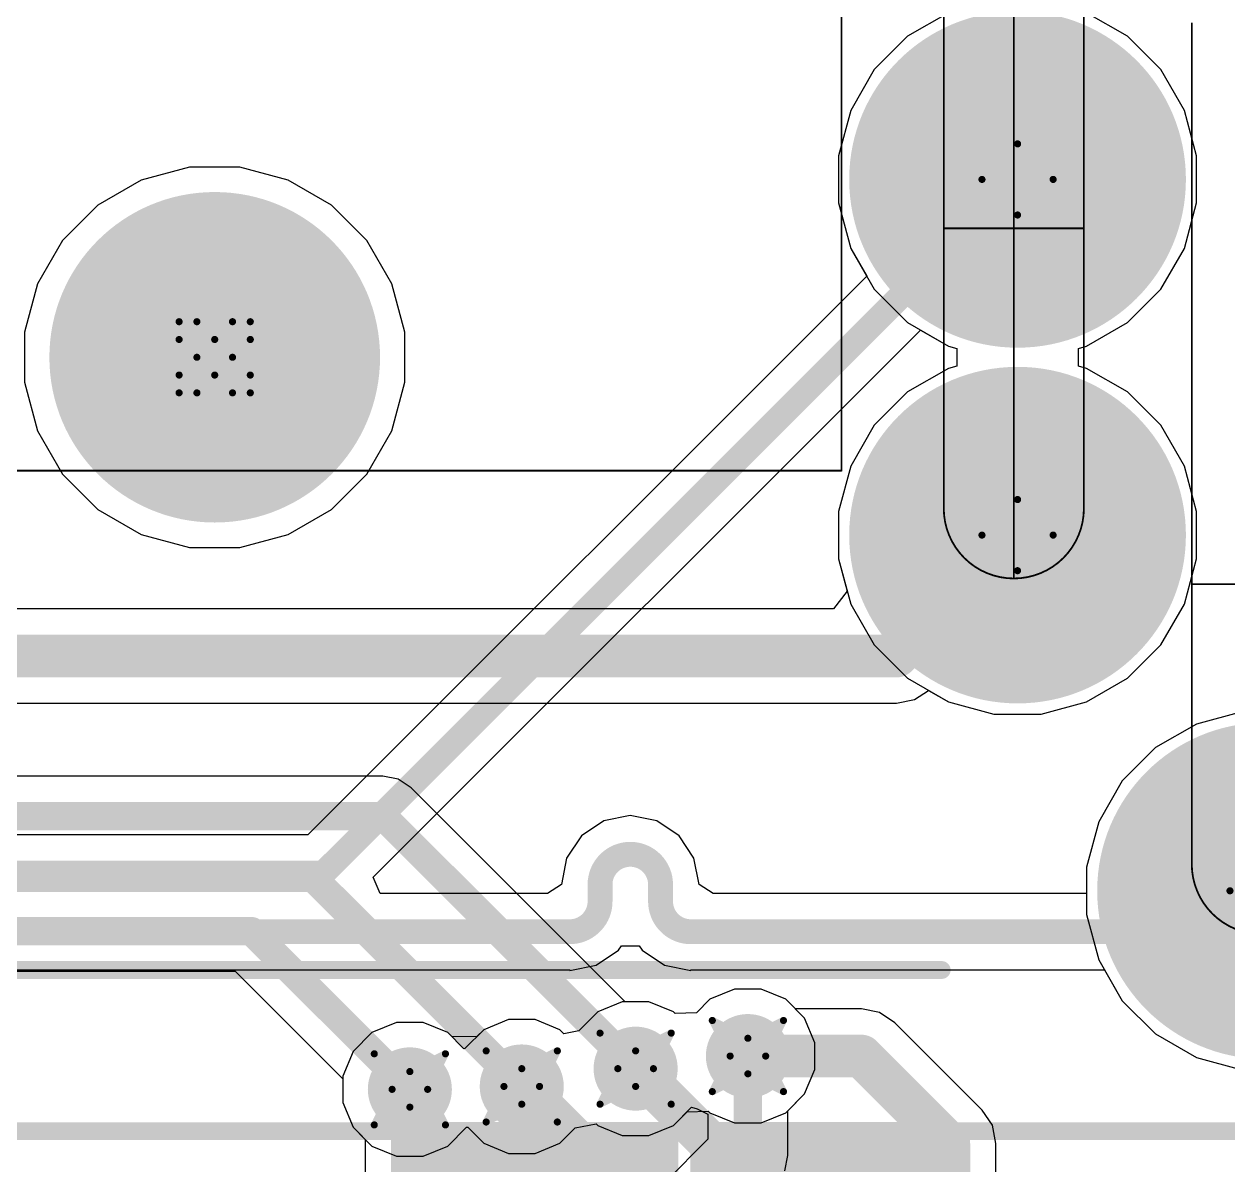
# Model space of a CAD drawing. Header units: inches. Extents: x -6 to 430, y 0 to 90.
# Drawn here: x 13.67 to 22.26, y 35.04 to 43.19 of the extents above; entities that cross this region are included whole.
import ezdxf

# ---------------------------------------------------------------- set-up
doc = ezdxf.new("R2010")
doc.units = ezdxf.units.IN
for name, color, linetype in [('Bottom Layer', 5, 'Continuous'), ('Bottom Overlay', 54, 'Continuous'), ('Bottom Solder', 6, 'Continuous'), ('Drill Drawing', 1, 'Continuous'), ('Layer 1', 16, 'Continuous'), ('Layer 2', 76, 'Continuous'), ('Mechanical 1', 6, 'Continuous'), ('Multi-Layer', 9, 'Continuous'), ('Pad Holes', 156, 'Continuous'), ('Top Layer', 1, 'Continuous'), ('Top Overlay', 2, 'Continuous'), ('Top Solder', 216, 'Continuous'), ('Via Holes', 16, 'Continuous')]:
    doc.layers.add(name, color=color, linetype=linetype)

msp = doc.modelspace()

# ---------------------------------------------------------------- hatches: boundary and pattern name
at = {"layer": 'Bottom Layer'}
h = msp.add_hatch(color=5, dxfattribs=at)
edge = h.paths.add_edge_path()
edge.add_arc((20.7566, 42.0796), 1.1, 0, 360)
h = msp.add_hatch(color=5, dxfattribs=at)
edge = h.paths.add_edge_path()
edge.add_arc((20.7566, 39.5396), 1.1, 0, 360)
h = msp.add_hatch(color=5, dxfattribs=at)
edge = h.paths.add_edge_path()
edge.add_arc((22.5266, 36.9996), 1.1, 0, 360)
h = msp.add_hatch(color=5, dxfattribs=at)
edge = h.paths.add_edge_path()
edge.add_arc((18.832, 35.8196), 0.3, 0, 360)
h = msp.add_hatch(color=5, dxfattribs=at)
edge = h.paths.add_edge_path()
edge.add_arc((18.0308, 35.7296), 0.3, 0, 360)
h = msp.add_hatch(color=5, dxfattribs=at)
edge = h.paths.add_edge_path()
edge.add_arc((16.4194, 35.5818), 0.3, 0, 360)
h = msp.add_hatch(color=5, dxfattribs=at)
edge = h.paths.add_edge_path()
edge.add_arc((17.218, 35.6026), 0.3, 0, 360)
at = {"layer": 'Bottom Overlay'}
for points in [[(17.1906, 35.3481), (16.4866, 35.3481), (16.4866, 34.8502), (17.1906, 34.8502)], [(18.3356, 35.3481), (17.1686, 35.3481), (17.1686, 32.5046), (18.3356, 32.5046)], [(18.4218, 32.5043), (19.5888, 32.5043), (19.5888, 35.3478), (18.4218, 35.3478)], [(19.5668, 34.8502), (20.2708, 34.8502), (20.2708, 35.3481), (19.5668, 35.3481)]]:
    msp.add_hatch(color=54, dxfattribs=at).paths.add_polyline_path(points)
at = {"layer": 'Bottom Solder'}
h = msp.add_hatch(color=6, dxfattribs=at)
edge = h.paths.add_edge_path()
edge.add_arc((20.7566, 42.0796), 1.2016, 0, 360)
h = msp.add_hatch(color=6, dxfattribs=at)
edge = h.paths.add_edge_path()
edge.add_arc((15.0266, 40.8096), 0.1016, 0, 360)
h = msp.add_hatch(color=6, dxfattribs=at)
edge = h.paths.add_edge_path()
edge.add_arc((20.7566, 39.5396), 1.2016, 0, 360)
h = msp.add_hatch(color=6, dxfattribs=at)
edge = h.paths.add_edge_path()
edge.add_arc((22.5266, 36.9996), 1.2016, 0, 360)
at = {"layer": 'Layer 1'}
h = msp.add_hatch(color=16, dxfattribs=at)
edge = h.paths.add_edge_path()
edge.add_arc((20.7566, 42.0796), 1.1, 0, 360)
h = msp.add_hatch(color=16, dxfattribs=at)
edge = h.paths.add_edge_path()
edge.add_arc((20.7566, 39.5396), 1.1, 0, 360)
h = msp.add_hatch(color=16, dxfattribs=at)
edge = h.paths.add_edge_path()
edge.add_arc((22.5266, 36.9996), 1.1, 0, 360)
h = msp.add_hatch(color=16, dxfattribs=at)
edge = h.paths.add_edge_path()
edge.add_arc((18.832, 35.8196), 0.3, 0, 360)
h = msp.add_hatch(color=16, dxfattribs=at)
edge = h.paths.add_edge_path()
edge.add_arc((18.0308, 35.7296), 0.3, 0, 360)
h = msp.add_hatch(color=16, dxfattribs=at)
edge = h.paths.add_edge_path()
edge.add_arc((16.4194, 35.5818), 0.3, 0, 360)
h = msp.add_hatch(color=16, dxfattribs=at)
edge = h.paths.add_edge_path()
edge.add_arc((17.218, 35.6026), 0.3, 0, 360)
at = {"layer": 'Layer 2'}
h = msp.add_hatch(color=76, dxfattribs=at)
edge = h.paths.add_edge_path()
edge.add_arc((20.7566, 42.0796), 1.1, 0, 360)
h = msp.add_hatch(color=76, dxfattribs=at)
edge = h.paths.add_edge_path()
edge.add_arc((20.7566, 39.5396), 1.1, 0, 360)
h = msp.add_hatch(color=76, dxfattribs=at)
edge = h.paths.add_edge_path()
edge.add_arc((22.5266, 36.9996), 1.1, 0, 360)
h = msp.add_hatch(color=76, dxfattribs=at)
edge = h.paths.add_edge_path()
edge.add_arc((18.832, 35.8196), 0.3, 0, 360)
h = msp.add_hatch(color=76, dxfattribs=at)
edge = h.paths.add_edge_path()
edge.add_arc((18.0308, 35.7296), 0.3, 0, 360)
h = msp.add_hatch(color=76, dxfattribs=at)
edge = h.paths.add_edge_path()
edge.add_arc((16.4194, 35.5818), 0.3, 0, 360)
h = msp.add_hatch(color=76, dxfattribs=at)
edge = h.paths.add_edge_path()
edge.add_arc((17.218, 35.6026), 0.3, 0, 360)
at = {"layer": 'Multi-Layer'}
h = msp.add_hatch(color=9, dxfattribs=at)
edge = h.paths.add_edge_path()
edge.add_arc((20.7566, 42.0796), 1.1, 0, 360)
h = msp.add_hatch(color=9, dxfattribs=at)
edge = h.paths.add_edge_path()
edge.add_arc((20.7566, 39.5396), 1.1, 0, 360)
h = msp.add_hatch(color=9, dxfattribs=at)
edge = h.paths.add_edge_path()
edge.add_arc((22.5266, 36.9996), 1.1, 0, 360)
at = {"layer": 'Pad Holes'}
h = msp.add_hatch(color=7, dxfattribs=at)
edge = h.paths.add_edge_path()
edge.add_arc((20.7566, 42.0796), 0.65, 0, 360)
h = msp.add_hatch(color=7, dxfattribs=at)
edge = h.paths.add_edge_path()
edge.add_arc((15.0266, 40.8096), 1.18, 0, 360)
h = msp.add_hatch(color=7, dxfattribs=at)
edge = h.paths.add_edge_path()
edge.add_arc((20.7566, 39.5396), 0.65, 0, 360)
h = msp.add_hatch(color=7, dxfattribs=at)
edge = h.paths.add_edge_path()
edge.add_arc((22.5266, 36.9996), 0.65, 0, 360)
at = {"layer": 'Top Layer'}
h = msp.add_hatch(color=1, dxfattribs=at)
edge = h.paths.add_edge_path()
edge.add_arc((20.7566, 42.0796), 1.1, 0, 360)
h = msp.add_hatch(color=1, dxfattribs=at)
edge = h.paths.add_edge_path()
edge.add_arc((20.7566, 39.5396), 1.1, 0, 360)
h = msp.add_hatch(color=1, dxfattribs=at)
edge = h.paths.add_edge_path()
edge.add_arc((22.5266, 36.9996), 1.1, 0, 360)
h = msp.add_hatch(color=1, dxfattribs=at)
edge = h.paths.add_edge_path()
edge.add_arc((18.832, 35.8196), 0.3, 0, 360)
h = msp.add_hatch(color=1, dxfattribs=at)
edge = h.paths.add_edge_path()
edge.add_arc((18.0308, 35.7296), 0.3, 0, 360)
h = msp.add_hatch(color=1, dxfattribs=at)
edge = h.paths.add_edge_path()
edge.add_arc((16.4194, 35.5818), 0.3, 0, 360)
h = msp.add_hatch(color=1, dxfattribs=at)
edge = h.paths.add_edge_path()
edge.add_arc((17.218, 35.6026), 0.3, 0, 360)
at = {"layer": 'Top Solder'}
h = msp.add_hatch(color=216, dxfattribs=at)
edge = h.paths.add_edge_path()
edge.add_arc((20.7566, 42.0796), 1.2016, 0, 360)
h = msp.add_hatch(color=216, dxfattribs=at)
edge = h.paths.add_edge_path()
edge.add_arc((15.0266, 40.8096), 0.1016, 0, 360)
h = msp.add_hatch(color=216, dxfattribs=at)
edge = h.paths.add_edge_path()
edge.add_arc((20.7566, 39.5396), 1.2016, 0, 360)
h = msp.add_hatch(color=216, dxfattribs=at)
edge = h.paths.add_edge_path()
edge.add_arc((22.5266, 36.9996), 1.2016, 0, 360)
at = {"layer": 'Via Holes'}
h = msp.add_hatch(color=7, dxfattribs=at)
edge = h.paths.add_edge_path()
edge.add_arc((18.832, 35.8196), 0.15, 0, 360)
h = msp.add_hatch(color=7, dxfattribs=at)
edge = h.paths.add_edge_path()
edge.add_arc((18.0308, 35.7296), 0.15, 0, 360)
h = msp.add_hatch(color=7, dxfattribs=at)
edge = h.paths.add_edge_path()
edge.add_arc((17.218, 35.6026), 0.15, 0, 360)
h = msp.add_hatch(color=7, dxfattribs=at)
edge = h.paths.add_edge_path()
edge.add_arc((16.4194, 35.5818), 0.15, 0, 360)

# ---------------------------------------------------------------- linework, layer by layer
at = {"layer": 'Bottom Layer'}
for p, q in [((20.2634, 43.2703), (19.972, 43.1021)), ((21.5412, 43.1021), (21.2498, 43.2703)), ((19.972, 43.1021), (19.7341, 42.8642)), ((21.7791, 42.8642), (21.5412, 43.1021)), ((19.7341, 42.8642), (19.5659, 42.5728)), ((21.9473, 42.5728), (21.7791, 42.8642)), ((19.5659, 42.5728), (19.4788, 42.2478)), ((22.0344, 42.2478), (21.9473, 42.5728)), ((19.4788, 42.2478), (19.4788, 41.9114)), ((22.0344, 41.9114), (22.0344, 42.2478)), ((14.8478, 42.1674), (14.5025, 42.0749)), ((15.2054, 42.1674), (14.8478, 42.1674)), ((15.5507, 42.0749), (15.2054, 42.1674)), ((14.5025, 42.0749), (14.1929, 41.8961)), ((15.8603, 41.8961), (15.5507, 42.0749)), ((14.1929, 41.8961), (13.9401, 41.6433)), ((16.1131, 41.6433), (15.8603, 41.8961)), ((19.4788, 41.9114), (19.5659, 41.5864)), ((21.9473, 41.5864), (22.0344, 41.9114)), ((13.9401, 41.6433), (13.7613, 41.3337)), ((16.2919, 41.3337), (16.1131, 41.6433)), ((19.5659, 41.5864), (19.6804, 41.388)), ((21.7791, 41.295), (21.9473, 41.5864)), ((13.7613, 41.3337), (13.6688, 40.9884)), ((19.6804, 41.388), (15.691, 37.3985)), ((16.3844, 40.9884), (16.2919, 41.3337)), ((21.5412, 41.0571), (21.7791, 41.295)), ((13.6688, 40.9884), (13.6688, 40.6308)), ((16.1583, 37.0968), (20.065, 41.0034)), ((16.3844, 40.6308), (16.3844, 40.9884)), ((20.065, 41.0034), (20.2634, 40.8889)), ((21.2498, 40.8889), (21.5412, 41.0571)), ((20.2634, 40.8889), (20.3223, 40.8731)), ((20.3223, 40.8731), (20.3223, 40.7461)), ((21.1909, 40.8731), (21.2498, 40.8889)), ((21.1909, 40.7461), (21.1909, 40.8731)), ((20.2634, 40.7303), (19.972, 40.5621)), ((20.3223, 40.7461), (20.2634, 40.7303)), ((21.2498, 40.7303), (21.1909, 40.7461)), ((21.5412, 40.5621), (21.2498, 40.7303)), ((13.6688, 40.6308), (13.7613, 40.2855)), ((16.2919, 40.2855), (16.3844, 40.6308)), ((19.972, 40.5621), (19.7341, 40.3242)), ((21.7791, 40.3242), (21.5412, 40.5621)), ((19.7341, 40.3242), (19.5659, 40.0328)), ((21.9473, 40.0328), (21.7791, 40.3242)), ((13.7613, 40.2855), (13.9401, 39.9759)), ((16.1131, 39.9759), (16.2919, 40.2855)), ((13.9401, 39.9759), (14.1929, 39.7231)), ((15.8603, 39.7231), (16.1131, 39.9759)), ((19.5659, 40.0328), (19.4788, 39.7078)), ((22.0344, 39.7078), (21.9473, 40.0328)), ((14.1929, 39.7231), (14.5025, 39.5443)), ((15.5507, 39.5443), (15.8603, 39.7231)), ((19.4788, 39.7078), (19.4788, 39.3714)), ((22.0344, 39.3714), (22.0344, 39.7078)), ((14.5025, 39.5443), (14.8478, 39.4518)), ((15.2054, 39.4518), (15.5507, 39.5443)), ((14.8478, 39.4518), (15.2054, 39.4518)), ((19.4788, 39.3714), (19.5659, 39.0464)), ((21.9473, 39.0464), (22.0344, 39.3714)), ((19.5659, 39.0464), (19.7341, 38.755)), ((21.7791, 38.755), (21.9473, 39.0464)), ((19.7341, 38.755), (19.972, 38.5171)), ((21.5412, 38.5171), (21.7791, 38.755)), ((19.972, 38.5171), (20.2634, 38.3489)), ((21.2498, 38.3489), (21.5412, 38.5171)), ((20.2634, 38.3489), (20.5884, 38.2618)), ((20.9248, 38.2618), (21.2498, 38.3489)), ((20.5884, 38.2618), (20.9248, 38.2618)), ((22.3584, 38.2774), (22.0334, 38.1903)), ((22.0334, 38.1903), (21.742, 38.0221)), ((21.742, 38.0221), (21.5041, 37.7842)), ((21.5041, 37.7842), (21.3359, 37.4928)), ((17.8044, 37.499), (17.6448, 37.3923)), ((17.9927, 37.5364), (17.8044, 37.499)), ((18.181, 37.499), (17.9927, 37.5364)), ((18.3406, 37.3923), (18.181, 37.499)), ((21.3359, 37.4928), (21.2488, 37.1678)), ((15.691, 37.3985), (11.4251, 37.3985)), ((17.6448, 37.3923), (17.5381, 37.2327)), ((18.4473, 37.2327), (18.3406, 37.3923)), ((17.5381, 37.2327), (17.5007, 37.0444)), ((18.4848, 37.0444), (18.4473, 37.2327)), ((21.2488, 37.1678), (21.2488, 36.9794)), ((16.2069, 36.9794), (16.1583, 37.0968)), ((17.5007, 37.0444), (17.4006, 36.9794)), ((18.5849, 36.9794), (18.4848, 37.0444)), ((17.4006, 36.9794), (16.2069, 36.9794)), ((21.2488, 36.9794), (18.5849, 36.9794)), ((17.9088, 36.5755), (17.9292, 36.6059)), ((17.9292, 36.6059), (18.0562, 36.6059)), ((18.0562, 36.6059), (18.0766, 36.5755)), ((17.7492, 36.4688), (17.9088, 36.5755)), ((18.0766, 36.5755), (18.2362, 36.4688)), ((11.1389, 36.4356), (17.5609, 36.4356)), ((17.5609, 36.4313), (17.7492, 36.4688)), ((17.5609, 36.4356), (17.5609, 36.4313)), ((18.2362, 36.4688), (18.4245, 36.4313)), ((18.4245, 36.4313), (18.4245, 36.4356)), ((18.4245, 36.4356), (21.3768, 36.4356)), ((21.3768, 36.4356), (21.5041, 36.215)), ((18.737, 36.2974), (18.5614, 36.2247)), ((18.9271, 36.2974), (18.737, 36.2974)), ((19.1027, 36.2247), (18.9271, 36.2974)), ((17.9358, 36.2074), (17.7601, 36.1347)), ((18.1258, 36.2074), (17.9358, 36.2074)), ((18.3015, 36.1347), (18.1258, 36.2074)), ((18.5614, 36.2247), (18.465, 36.1283)), ((19.2371, 36.0903), (19.1027, 36.2247)), ((21.5041, 36.215), (21.742, 35.9771)), ((17.7601, 36.1347), (17.6257, 36.0003)), ((18.3134, 36.1227), (18.3015, 36.1347)), ((18.465, 36.1283), (18.3134, 36.1227)), ((19.3098, 35.9147), (19.2371, 36.0903)), ((16.3244, 36.0596), (16.1488, 35.9869)), ((16.5144, 36.0596), (16.3244, 36.0596)), ((16.6901, 35.9869), (16.5144, 36.0596)), ((16.9473, 36.0077), (16.8129, 35.8733)), ((17.123, 36.0804), (16.9473, 36.0077)), ((17.313, 36.0804), (17.123, 36.0804)), ((17.4887, 36.0077), (17.313, 36.0804)), ((17.5176, 35.9787), (17.4887, 36.0077)), ((16.1488, 35.9869), (16.0143, 35.8525)), ((16.8052, 35.8717), (16.6901, 35.9869)), ((17.6257, 36.0003), (17.5176, 35.9787)), ((19.3098, 35.7246), (19.3098, 35.9147)), ((21.742, 35.9771), (22.0334, 35.8089)), ((16.0143, 35.8525), (15.9416, 35.6768)), ((16.8129, 35.8733), (16.8052, 35.8717)), ((22.0334, 35.8089), (22.3584, 35.7218)), ((15.9416, 35.6768), (15.9416, 35.4868)), ((19.2371, 35.549), (19.3098, 35.7246)), ((15.9416, 35.4868), (16.0143, 35.3112)), ((19.1027, 35.4146), (19.2371, 35.549)), ((18.3015, 35.3245), (18.3978, 35.4209)), ((18.3978, 35.4209), (18.5494, 35.4265)), ((18.5494, 35.4265), (18.5614, 35.4146)), ((18.5614, 35.4146), (18.737, 35.3418)), ((18.9271, 35.3418), (19.1027, 35.4146)), ((17.5981, 35.307), (17.7482, 35.3365)), ((17.7482, 35.3365), (17.7601, 35.3245)), ((17.7601, 35.3245), (17.9358, 35.2518)), ((18.1258, 35.2518), (18.3015, 35.3245)), ((18.737, 35.3418), (18.9271, 35.3418)), ((16.0143, 35.3112), (16.1488, 35.1767)), ((16.6901, 35.1767), (16.8245, 35.3111)), ((16.8245, 35.3111), (16.8322, 35.3127)), ((16.8322, 35.3127), (16.9473, 35.1975)), ((17.4887, 35.1975), (17.5981, 35.307)), ((17.9358, 35.2518), (18.1258, 35.2518)), ((16.1488, 35.1767), (16.3244, 35.104)), ((16.5144, 35.104), (16.6901, 35.1767)), ((16.9473, 35.1975), (17.123, 35.1248)), ((17.313, 35.1248), (17.4887, 35.1975)), ((16.3244, 35.104), (16.5144, 35.104)), ((17.123, 35.1248), (17.313, 35.1248))]:
    msp.add_line(p, q, dxfattribs=at)
at = {"layer": 'Bottom Layer', "const_width": 0.1778}
for points in [[(15.8036, 37.1266), (20.7566, 42.0796)], [(11.3125, 37.1266), (15.8036, 37.1266)], [(17.7768, 36.9234), (17.7768, 37.0444)], [(18.2086, 36.9234), (18.2086, 37.0444)], [(22.2345, 36.7075), (22.5266, 36.9996)], [(11.1389, 36.7075), (17.472, 36.7075)], [(17.472, 36.7075), (17.5609, 36.7075)], [(18.4245, 36.7075), (21.155, 36.7075)], [(21.155, 36.7075), (22.2345, 36.7075)]]:
    msp.add_lwpolyline(points, dxfattribs=at)
at = {"layer": 'Bottom Layer', "const_width": 0.0889}
for points in [[(20.7122, 42.0796, 1), (20.8011, 42.0796, 1)], [(15.7592, 37.1266, 1), (15.8481, 37.1266, 1)], [(15.7592, 37.1266, 1), (15.8481, 37.1266, 1)], [(17.7324, 37.0444, 1), (17.8213, 37.0444, 1)], [(17.7324, 37.0444, 1), (17.8213, 37.0444, 1)], [(18.1642, 37.0444, 1), (18.2531, 37.0444, 1)], [(18.1642, 37.0444, 1), (18.2531, 37.0444, 1)], [(17.7324, 36.9234, 1), (17.8213, 36.9234, 1)], [(17.7324, 36.9234, 1), (17.8213, 36.9234, 1)], [(18.1642, 36.9234, 1), (18.2531, 36.9234, 1)], [(18.1642, 36.9234, 1), (18.2531, 36.9234, 1)], [(17.4275, 36.7075, 1), (17.5164, 36.7075, 1)], [(17.4275, 36.7075, 1), (17.5164, 36.7075, 1)], [(17.5165, 36.7075, 1), (17.6054, 36.7075, 1)], [(17.5165, 36.7075, 1), (17.6054, 36.7075, 1)], [(18.3801, 36.7075, 1), (18.469, 36.7075, 1)], [(18.3801, 36.7075, 1), (18.469, 36.7075, 1)], [(21.1105, 36.7075, 1), (21.1994, 36.7075, 1)], [(21.1105, 36.7075, 1), (21.1994, 36.7075, 1)], [(22.19, 36.7075, 1), (22.2789, 36.7075, 1)], [(22.19, 36.7075, 1), (22.2789, 36.7075, 1)]]:
    msp.add_lwpolyline(points, format="xyb", close=True, dxfattribs=at)
at = {"layer": 'Bottom Layer', "const_width": 0.1778}
for points in [[(17.7768, 37.0444, -1), (18.2086, 37.0444)], [(17.7768, 36.9234, -0.414214), (17.5609, 36.7075)], [(18.4245, 36.7075, -0.414214), (18.2086, 36.9234)]]:
    msp.add_lwpolyline(points, format="xyb", dxfattribs=at)
at = {"layer": 'Bottom Overlay', "const_width": 0.127}
for points in [[(11.8294, 35.2839), (16.5487, 35.2839)], [(20.2087, 35.2839), (24.928, 35.2839)]]:
    msp.add_lwpolyline(points, dxfattribs=at)
at = {"layer": 'Bottom Overlay', "const_width": 0.0635}
for points in [[(16.517, 35.2839, 1), (16.5805, 35.2839, 1)], [(20.1769, 35.2839, 1), (20.2404, 35.2839, 1)]]:
    msp.add_lwpolyline(points, format="xyb", close=True, dxfattribs=at)
at = {"layer": 'Drill Drawing', "const_width": 0.0508}
for points in [[(20.5026, 42.0796), (20.7566, 42.3336)], [(20.7566, 42.3336), (21.0106, 42.0796)], [(20.5026, 42.0796), (20.7566, 41.8256)], [(20.7566, 41.8256), (21.0106, 42.0796)], [(14.7726, 40.9366), (14.7726, 41.0636)], [(14.7726, 41.0636), (14.8996, 41.0636)], [(14.8996, 41.0636), (15.0266, 40.9366)], [(15.0266, 40.9366), (15.1536, 41.0636)], [(15.1536, 41.0636), (15.2806, 41.0636)], [(15.2806, 40.9366), (15.2806, 41.0636)], [(14.7726, 40.9366), (14.8996, 40.8096)], [(15.1536, 40.8096), (15.2806, 40.9366)], [(14.7726, 40.6826), (14.8996, 40.8096)], [(15.1536, 40.8096), (15.2806, 40.6826)], [(14.7726, 40.5556), (14.7726, 40.6826)], [(14.8996, 40.5556), (15.0266, 40.6826)], [(15.0266, 40.6826), (15.1536, 40.5556)], [(15.2806, 40.5556), (15.2806, 40.6826)], [(14.7726, 40.5556), (14.8996, 40.5556)], [(15.1536, 40.5556), (15.2806, 40.5556)], [(20.5026, 39.5396), (20.7566, 39.7936)], [(20.7566, 39.7936), (21.0106, 39.5396)], [(20.5026, 39.5396), (20.7566, 39.2856)], [(20.7566, 39.2856), (21.0106, 39.5396)], [(22.2726, 36.9996), (22.5266, 37.2536)], [(22.2726, 36.9996), (22.5266, 36.7456)], [(18.578, 36.0736), (18.832, 35.9466)], [(18.578, 36.0736), (18.705, 35.8196)], [(18.832, 35.9466), (19.086, 36.0736)], [(18.959, 35.8196), (19.086, 36.0736)], [(17.7768, 35.9836), (18.0308, 35.8566)], [(17.7768, 35.9836), (17.9038, 35.7296)], [(18.0308, 35.8566), (18.2848, 35.9836)], [(18.1578, 35.7296), (18.2848, 35.9836)], [(16.1654, 35.8358), (16.4194, 35.7088)], [(16.1654, 35.8358), (16.2924, 35.5818)], [(16.4194, 35.7088), (16.6734, 35.8358)], [(16.5464, 35.5818), (16.6734, 35.8358)], [(16.964, 35.8566), (17.218, 35.7296)], [(16.964, 35.8566), (17.091, 35.6026)], [(17.218, 35.7296), (17.472, 35.8566)], [(17.345, 35.6026), (17.472, 35.8566)], [(18.578, 35.5656), (18.705, 35.8196)], [(18.959, 35.8196), (19.086, 35.5656)], [(17.7768, 35.4756), (17.9038, 35.7296)], [(18.1578, 35.7296), (18.2848, 35.4756)], [(18.578, 35.5656), (18.832, 35.6926)], [(18.832, 35.6926), (19.086, 35.5656)], [(16.1654, 35.3278), (16.2924, 35.5818)], [(16.5464, 35.5818), (16.6734, 35.3278)], [(16.964, 35.3486), (17.091, 35.6026)], [(17.345, 35.6026), (17.472, 35.3486)], [(17.7768, 35.4756), (18.0308, 35.6026)], [(18.0308, 35.6026), (18.2848, 35.4756)], [(16.964, 35.3486), (17.218, 35.4756)], [(17.218, 35.4756), (17.472, 35.3486)], [(16.1654, 35.3278), (16.4194, 35.4548)], [(16.4194, 35.4548), (16.6734, 35.3278)]]:
    msp.add_lwpolyline(points, dxfattribs=at)
at = {"layer": 'Drill Drawing', "const_width": 0.0254}
for points in [[(20.7439, 42.3336, 1), (20.7693, 42.3336, 1)], [(20.7439, 42.3336, 1), (20.7693, 42.3336, 1)], [(20.4899, 42.0796, 1), (20.5153, 42.0796, 1)], [(20.4899, 42.0796, 1), (20.5153, 42.0796, 1)], [(20.9979, 42.0796, 1), (21.0233, 42.0796, 1)], [(20.9979, 42.0796, 1), (21.0233, 42.0796, 1)], [(20.7439, 41.8256, 1), (20.7693, 41.8256, 1)], [(20.7439, 41.8256, 1), (20.7693, 41.8256, 1)], [(14.7599, 41.0636, 1), (14.7853, 41.0636, 1)], [(14.7599, 41.0636, 1), (14.7853, 41.0636, 1)], [(14.8869, 41.0636, 1), (14.9123, 41.0636, 1)], [(14.8869, 41.0636, 1), (14.9123, 41.0636, 1)], [(15.1409, 41.0636, 1), (15.1663, 41.0636, 1)], [(15.1409, 41.0636, 1), (15.1663, 41.0636, 1)], [(15.2679, 41.0636, 1), (15.2933, 41.0636, 1)], [(15.2679, 41.0636, 1), (15.2933, 41.0636, 1)], [(14.7599, 40.9366, 1), (14.7853, 40.9366, 1)], [(14.7599, 40.9366, 1), (14.7853, 40.9366, 1)], [(15.0139, 40.9366, 1), (15.0393, 40.9366, 1)], [(15.0139, 40.9366, 1), (15.0393, 40.9366, 1)], [(15.2679, 40.9366, 1), (15.2933, 40.9366, 1)], [(15.2679, 40.9366, 1), (15.2933, 40.9366, 1)], [(14.8869, 40.8096, 1), (14.9123, 40.8096, 1)], [(14.8869, 40.8096, 1), (14.9123, 40.8096, 1)], [(15.1409, 40.8096, 1), (15.1663, 40.8096, 1)], [(15.1409, 40.8096, 1), (15.1663, 40.8096, 1)], [(14.7599, 40.6826, 1), (14.7853, 40.6826, 1)], [(14.7599, 40.6826, 1), (14.7853, 40.6826, 1)], [(15.0139, 40.6826, 1), (15.0393, 40.6826, 1)], [(15.0139, 40.6826, 1), (15.0393, 40.6826, 1)], [(15.2679, 40.6826, 1), (15.2933, 40.6826, 1)], [(15.2679, 40.6826, 1), (15.2933, 40.6826, 1)], [(14.7599, 40.5556, 1), (14.7853, 40.5556, 1)], [(14.7599, 40.5556, 1), (14.7853, 40.5556, 1)], [(14.8869, 40.5556, 1), (14.9123, 40.5556, 1)], [(14.8869, 40.5556, 1), (14.9123, 40.5556, 1)], [(15.1409, 40.5556, 1), (15.1663, 40.5556, 1)], [(15.1409, 40.5556, 1), (15.1663, 40.5556, 1)], [(15.2679, 40.5556, 1), (15.2933, 40.5556, 1)], [(15.2679, 40.5556, 1), (15.2933, 40.5556, 1)], [(20.7439, 39.7936, 1), (20.7693, 39.7936, 1)], [(20.7439, 39.7936, 1), (20.7693, 39.7936, 1)], [(20.4899, 39.5396, 1), (20.5153, 39.5396, 1)], [(20.4899, 39.5396, 1), (20.5153, 39.5396, 1)], [(20.9979, 39.5396, 1), (21.0233, 39.5396, 1)], [(20.9979, 39.5396, 1), (21.0233, 39.5396, 1)], [(20.7439, 39.2856, 1), (20.7693, 39.2856, 1)], [(20.7439, 39.2856, 1), (20.7693, 39.2856, 1)], [(22.2599, 36.9996, 1), (22.2853, 36.9996, 1)], [(22.2599, 36.9996, 1), (22.2853, 36.9996, 1)], [(18.5653, 36.0736, 1), (18.5907, 36.0736, 1)], [(18.5653, 36.0736, 1), (18.5907, 36.0736, 1)], [(19.0733, 36.0736, 1), (19.0987, 36.0736, 1)], [(19.0733, 36.0736, 1), (19.0987, 36.0736, 1)], [(17.7641, 35.9836, 1), (17.7895, 35.9836, 1)], [(17.7641, 35.9836, 1), (17.7895, 35.9836, 1)], [(18.2721, 35.9836, 1), (18.2975, 35.9836, 1)], [(18.2721, 35.9836, 1), (18.2975, 35.9836, 1)], [(18.8193, 35.9466, 1), (18.8447, 35.9466, 1)], [(18.8193, 35.9466, 1), (18.8447, 35.9466, 1)], [(16.1527, 35.8358, 1), (16.1781, 35.8358, 1)], [(16.1527, 35.8358, 1), (16.1781, 35.8358, 1)], [(16.6607, 35.8358, 1), (16.6861, 35.8358, 1)], [(16.6607, 35.8358, 1), (16.6861, 35.8358, 1)], [(16.9513, 35.8566, 1), (16.9767, 35.8566, 1)], [(16.9513, 35.8566, 1), (16.9767, 35.8566, 1)], [(17.4593, 35.8566, 1), (17.4847, 35.8566, 1)], [(17.4593, 35.8566, 1), (17.4847, 35.8566, 1)], [(18.0181, 35.8566, 1), (18.0435, 35.8566, 1)], [(18.0181, 35.8566, 1), (18.0435, 35.8566, 1)], [(18.6923, 35.8196, 1), (18.7177, 35.8196, 1)], [(18.6923, 35.8196, 1), (18.7177, 35.8196, 1)], [(18.9463, 35.8196, 1), (18.9717, 35.8196, 1)], [(18.9463, 35.8196, 1), (18.9717, 35.8196, 1)], [(17.2053, 35.7296, 1), (17.2307, 35.7296, 1)], [(17.2053, 35.7296, 1), (17.2307, 35.7296, 1)], [(17.8911, 35.7296, 1), (17.9165, 35.7296, 1)], [(17.8911, 35.7296, 1), (17.9165, 35.7296, 1)], [(18.1451, 35.7296, 1), (18.1705, 35.7296, 1)], [(18.1451, 35.7296, 1), (18.1705, 35.7296, 1)], [(16.4067, 35.7088, 1), (16.4321, 35.7088, 1)], [(16.4067, 35.7088, 1), (16.4321, 35.7088, 1)], [(18.8193, 35.6926, 1), (18.8447, 35.6926, 1)], [(18.8193, 35.6926, 1), (18.8447, 35.6926, 1)], [(16.2797, 35.5818, 1), (16.3051, 35.5818, 1)], [(16.2797, 35.5818, 1), (16.3051, 35.5818, 1)], [(16.5337, 35.5818, 1), (16.5591, 35.5818, 1)], [(16.5337, 35.5818, 1), (16.5591, 35.5818, 1)], [(17.0783, 35.6026, 1), (17.1037, 35.6026, 1)], [(17.0783, 35.6026, 1), (17.1037, 35.6026, 1)], [(17.3323, 35.6026, 1), (17.3577, 35.6026, 1)], [(17.3323, 35.6026, 1), (17.3577, 35.6026, 1)], [(18.0181, 35.6026, 1), (18.0435, 35.6026, 1)], [(18.0181, 35.6026, 1), (18.0435, 35.6026, 1)], [(18.5653, 35.5656, 1), (18.5907, 35.5656, 1)], [(18.5653, 35.5656, 1), (18.5907, 35.5656, 1)], [(19.0733, 35.5656, 1), (19.0987, 35.5656, 1)], [(19.0733, 35.5656, 1), (19.0987, 35.5656, 1)], [(17.2053, 35.4756, 1), (17.2307, 35.4756, 1)], [(17.2053, 35.4756, 1), (17.2307, 35.4756, 1)], [(17.7641, 35.4756, 1), (17.7895, 35.4756, 1)], [(17.7641, 35.4756, 1), (17.7895, 35.4756, 1)], [(18.2721, 35.4756, 1), (18.2975, 35.4756, 1)], [(18.2721, 35.4756, 1), (18.2975, 35.4756, 1)], [(16.4067, 35.4548, 1), (16.4321, 35.4548, 1)], [(16.4067, 35.4548, 1), (16.4321, 35.4548, 1)], [(16.1527, 35.3278, 1), (16.1781, 35.3278, 1)], [(16.1527, 35.3278, 1), (16.1781, 35.3278, 1)], [(16.6607, 35.3278, 1), (16.6861, 35.3278, 1)], [(16.6607, 35.3278, 1), (16.6861, 35.3278, 1)], [(16.9513, 35.3486, 1), (16.9767, 35.3486, 1)], [(16.9513, 35.3486, 1), (16.9767, 35.3486, 1)], [(17.4593, 35.3486, 1), (17.4847, 35.3486, 1)], [(17.4593, 35.3486, 1), (17.4847, 35.3486, 1)]]:
    msp.add_lwpolyline(points, format="xyb", close=True, dxfattribs=at)
at = {"layer": 'Layer 1'}
for p, q in [((20.2634, 43.2703), (19.972, 43.1021)), ((21.5412, 43.1021), (21.2498, 43.2703)), ((19.972, 43.1021), (19.7341, 42.8642)), ((21.7791, 42.8642), (21.5412, 43.1021)), ((19.7341, 42.8642), (19.5659, 42.5728)), ((21.9473, 42.5728), (21.7791, 42.8642)), ((19.5659, 42.5728), (19.4788, 42.2478)), ((22.0344, 42.2478), (21.9473, 42.5728)), ((19.4788, 42.2478), (19.4788, 41.9114)), ((22.0344, 41.9114), (22.0344, 42.2478)), ((14.8478, 42.1674), (14.5025, 42.0749)), ((15.2054, 42.1674), (14.8478, 42.1674)), ((15.5507, 42.0749), (15.2054, 42.1674)), ((14.5025, 42.0749), (14.1929, 41.8961)), ((15.8603, 41.8961), (15.5507, 42.0749)), ((14.1929, 41.8961), (13.9401, 41.6433)), ((16.1131, 41.6433), (15.8603, 41.8961)), ((19.4788, 41.9114), (19.5659, 41.5864)), ((21.9473, 41.5864), (22.0344, 41.9114)), ((13.9401, 41.6433), (13.7613, 41.3337)), ((16.2919, 41.3337), (16.1131, 41.6433)), ((19.5659, 41.5864), (19.7341, 41.295)), ((21.7791, 41.295), (21.9473, 41.5864)), ((13.7613, 41.3337), (13.6688, 40.9884)), ((16.3844, 40.9884), (16.2919, 41.3337)), ((19.7341, 41.295), (19.972, 41.0571)), ((21.5412, 41.0571), (21.7791, 41.295)), ((13.6688, 40.9884), (13.6688, 40.6308)), ((16.3844, 40.6308), (16.3844, 40.9884)), ((19.972, 41.0571), (20.2634, 40.8889)), ((21.2498, 40.8889), (21.5412, 41.0571)), ((20.2634, 40.8889), (20.3223, 40.8731)), ((20.3223, 40.8731), (20.3223, 40.7461)), ((21.1909, 40.8731), (21.2498, 40.8889)), ((21.1909, 40.7461), (21.1909, 40.8731)), ((20.2634, 40.7303), (19.972, 40.5621)), ((20.3223, 40.7461), (20.2634, 40.7303)), ((21.2498, 40.7303), (21.1909, 40.7461)), ((21.5412, 40.5621), (21.2498, 40.7303)), ((13.6688, 40.6308), (13.7613, 40.2855)), ((16.2919, 40.2855), (16.3844, 40.6308)), ((19.972, 40.5621), (19.7341, 40.3242)), ((21.7791, 40.3242), (21.5412, 40.5621)), ((19.7341, 40.3242), (19.5659, 40.0328)), ((21.9473, 40.0328), (21.7791, 40.3242)), ((13.7613, 40.2855), (13.9401, 39.9759)), ((16.1131, 39.9759), (16.2919, 40.2855)), ((13.9401, 39.9759), (14.1929, 39.7231)), ((15.8603, 39.7231), (16.1131, 39.9759)), ((19.5659, 40.0328), (19.4788, 39.7078)), ((22.0344, 39.7078), (21.9473, 40.0328)), ((14.1929, 39.7231), (14.5025, 39.5443)), ((15.5507, 39.5443), (15.8603, 39.7231)), ((19.4788, 39.7078), (19.4788, 39.3714)), ((22.0344, 39.3714), (22.0344, 39.7078)), ((14.5025, 39.5443), (14.8478, 39.4518)), ((15.2054, 39.4518), (15.5507, 39.5443)), ((14.8478, 39.4518), (15.2054, 39.4518)), ((19.4788, 39.3714), (19.5659, 39.0464)), ((21.9473, 39.0464), (22.0344, 39.3714)), ((19.5659, 39.0464), (19.7341, 38.755)), ((21.7791, 38.755), (21.9473, 39.0464)), ((19.7341, 38.755), (19.972, 38.5171)), ((21.5412, 38.5171), (21.7791, 38.755)), ((19.972, 38.5171), (20.2634, 38.3489)), ((21.2498, 38.3489), (21.5412, 38.5171)), ((20.2634, 38.3489), (20.5884, 38.2618)), ((20.9248, 38.2618), (21.2498, 38.3489)), ((20.5884, 38.2618), (20.9248, 38.2618)), ((22.3584, 38.2774), (22.0334, 38.1903)), ((22.0334, 38.1903), (21.742, 38.0221)), ((21.742, 38.0221), (21.5041, 37.7842)), ((16.2274, 37.8179), (1.6986, 37.8179)), ((16.3364, 37.7962), (16.2274, 37.8179)), ((16.2274, 37.8179), (16.2274, 37.8179)), ((16.4288, 37.7344), (16.3364, 37.7962)), ((17.9559, 36.2074), (16.4288, 37.7344)), ((21.5041, 37.7842), (21.3359, 37.4928)), ((21.3359, 37.4928), (21.2488, 37.1678)), ((21.2488, 37.1678), (21.2488, 36.8314)), ((21.2488, 36.8314), (21.3359, 36.5064)), ((21.3359, 36.5064), (21.5041, 36.215)), ((9.7564, 36.426), (15.1723, 36.426)), ((15.1723, 36.426), (15.9416, 35.6567)), ((18.737, 36.2974), (18.5614, 36.2247)), ((18.9271, 36.2974), (18.737, 36.2974)), ((19.1027, 36.2247), (18.9271, 36.2974)), ((18.1258, 36.2074), (17.9559, 36.2074)), ((18.3015, 36.1347), (18.1258, 36.2074)), ((18.5614, 36.2247), (18.465, 36.1283)), ((19.2371, 36.0903), (19.1027, 36.2247)), ((21.5041, 36.215), (21.742, 35.9771)), ((18.3134, 36.1227), (18.3015, 36.1347)), ((18.465, 36.1283), (18.3134, 36.1227)), ((19.3098, 35.9147), (19.2371, 36.0903)), ((19.3098, 35.7246), (19.3098, 35.9147)), ((21.742, 35.9771), (22.0334, 35.8089)), ((22.0334, 35.8089), (22.3584, 35.7218)), ((15.9416, 35.6567), (15.9416, 35.4868)), ((19.2371, 35.549), (19.3098, 35.7246)), ((15.9416, 35.4868), (16.0143, 35.3112)), ((19.1169, 35.4288), (19.2371, 35.549)), ((18.3015, 35.3245), (18.4304, 35.4535)), ((18.4304, 35.4535), (18.4688, 35.4428)), ((18.4688, 35.4428), (18.5471, 35.4043)), ((18.5471, 35.4043), (18.5471, 35.2264)), ((19.1169, 35.1084), (19.1169, 35.4288)), ((17.5981, 35.307), (17.7482, 35.3365)), ((17.7482, 35.3365), (17.7601, 35.3245)), ((17.7601, 35.3245), (17.9358, 35.2518)), ((18.1258, 35.2518), (18.3015, 35.3245)), ((16.0143, 35.3112), (16.1488, 35.1767)), ((16.6901, 35.1767), (16.8245, 35.3111)), ((16.8245, 35.3111), (16.8322, 35.3127)), ((16.8322, 35.3127), (16.9473, 35.1975)), ((17.4887, 35.1975), (17.5981, 35.307)), ((17.9358, 35.2518), (18.1258, 35.2518)), ((16.1488, 35.1767), (16.3244, 35.104)), ((16.5144, 35.104), (16.6901, 35.1767)), ((16.9473, 35.1975), (17.123, 35.1248)), ((17.313, 35.1248), (17.4887, 35.1975)), ((18.5471, 35.2264), (18.243, 34.9223)), ((16.3244, 35.104), (16.5144, 35.104)), ((17.123, 35.1248), (17.313, 35.1248)), ((19.0952, 34.9994), (19.1169, 35.1084)), ((19.1169, 35.1084), (19.1169, 35.1084))]:
    msp.add_line(p, q, dxfattribs=at)
at = {"layer": 'Layer 1', "const_width": 0.2032}
for points in [[(1.6986, 37.533), (16.2274, 37.533)], [(16.2274, 37.533), (18.0308, 35.7296)], [(2.1719, 37.0919), (15.7287, 37.0919)], [(15.7287, 37.0919), (17.218, 35.6026)], [(5.9819, 36.7109), (15.2903, 36.7109)], [(15.2903, 36.7109), (16.4194, 35.5818)], [(18.832, 35.1084), (18.832, 35.8196)], [(18.361, 34.6374), (18.832, 35.1084)]]:
    msp.add_lwpolyline(points, dxfattribs=at)
at = {"layer": 'Layer 1', "const_width": 0.1016}
for points in [[(16.1766, 37.533, 1), (16.2782, 37.533, 1)], [(16.1766, 37.533, 1), (16.2782, 37.533, 1)], [(15.6779, 37.0919, 1), (15.7795, 37.0919, 1)], [(15.6779, 37.0919, 1), (15.7795, 37.0919, 1)], [(15.2395, 36.7109, 1), (15.3411, 36.7109, 1)], [(15.2395, 36.7109, 1), (15.3411, 36.7109, 1)], [(18.7812, 35.8196, 1), (18.8828, 35.8196, 1)], [(17.98, 35.7296, 1), (18.0816, 35.7296, 1)], [(16.3686, 35.5818, 1), (16.4702, 35.5818, 1)], [(17.1672, 35.6026, 1), (17.2688, 35.6026, 1)], [(18.7812, 35.1084, 1), (18.8828, 35.1084, 1)], [(18.7812, 35.1084, 1), (18.8828, 35.1084, 1)]]:
    msp.add_lwpolyline(points, format="xyb", close=True, dxfattribs=at)
at = {"layer": 'Layer 2'}
for p, q in [((20.2634, 43.2703), (19.972, 43.1021)), ((21.5412, 43.1021), (21.2498, 43.2703)), ((19.972, 43.1021), (19.7341, 42.8642)), ((21.7791, 42.8642), (21.5412, 43.1021)), ((19.7341, 42.8642), (19.5659, 42.5728)), ((21.9473, 42.5728), (21.7791, 42.8642)), ((19.5659, 42.5728), (19.4788, 42.2478)), ((22.0344, 42.2478), (21.9473, 42.5728)), ((19.4788, 42.2478), (19.4788, 41.9114)), ((22.0344, 41.9114), (22.0344, 42.2478)), ((14.8478, 42.1674), (14.5025, 42.0749)), ((15.2054, 42.1674), (14.8478, 42.1674)), ((15.5507, 42.0749), (15.2054, 42.1674)), ((14.5025, 42.0749), (14.1929, 41.8961)), ((15.8603, 41.8961), (15.5507, 42.0749)), ((14.1929, 41.8961), (13.9401, 41.6433)), ((16.1131, 41.6433), (15.8603, 41.8961)), ((19.4788, 41.9114), (19.5659, 41.5864)), ((21.9473, 41.5864), (22.0344, 41.9114)), ((13.9401, 41.6433), (13.7613, 41.3337)), ((16.2919, 41.3337), (16.1131, 41.6433)), ((19.5659, 41.5864), (19.7341, 41.295)), ((21.7791, 41.295), (21.9473, 41.5864)), ((13.7613, 41.3337), (13.6688, 40.9884)), ((16.3844, 40.9884), (16.2919, 41.3337)), ((19.7341, 41.295), (19.972, 41.0571)), ((21.5412, 41.0571), (21.7791, 41.295)), ((13.6688, 40.9884), (13.6688, 40.6308)), ((16.3844, 40.6308), (16.3844, 40.9884)), ((19.972, 41.0571), (20.2634, 40.8889)), ((21.2498, 40.8889), (21.5412, 41.0571)), ((20.2634, 40.8889), (20.3223, 40.8731)), ((20.3223, 40.8731), (20.3223, 40.7461)), ((21.1909, 40.8731), (21.2498, 40.8889)), ((21.1909, 40.7461), (21.1909, 40.8731)), ((20.2634, 40.7303), (19.972, 40.5621)), ((20.3223, 40.7461), (20.2634, 40.7303)), ((21.2498, 40.7303), (21.1909, 40.7461)), ((21.5412, 40.5621), (21.2498, 40.7303)), ((13.6688, 40.6308), (13.7613, 40.2855)), ((16.2919, 40.2855), (16.3844, 40.6308)), ((19.972, 40.5621), (19.7341, 40.3242)), ((21.7791, 40.3242), (21.5412, 40.5621)), ((19.7341, 40.3242), (19.5659, 40.0328)), ((21.9473, 40.0328), (21.7791, 40.3242)), ((13.7613, 40.2855), (13.9401, 39.9759)), ((16.1131, 39.9759), (16.2919, 40.2855)), ((13.9401, 39.9759), (14.1929, 39.7231)), ((15.8603, 39.7231), (16.1131, 39.9759)), ((19.5659, 40.0328), (19.4788, 39.7078)), ((22.0344, 39.7078), (21.9473, 40.0328)), ((14.1929, 39.7231), (14.5025, 39.5443)), ((15.5507, 39.5443), (15.8603, 39.7231)), ((19.4788, 39.7078), (19.4788, 39.3714)), ((22.0344, 39.3714), (22.0344, 39.7078)), ((14.5025, 39.5443), (14.8478, 39.4518)), ((15.2054, 39.4518), (15.5507, 39.5443)), ((14.8478, 39.4518), (15.2054, 39.4518)), ((19.4788, 39.3714), (19.5659, 39.0464)), ((21.9473, 39.0464), (22.0344, 39.3714)), ((19.5659, 39.0464), (19.7341, 38.755)), ((21.7791, 38.755), (21.9473, 39.0464)), ((19.7341, 38.755), (19.972, 38.5171)), ((21.5412, 38.5171), (21.7791, 38.755)), ((19.972, 38.5171), (20.2634, 38.3489)), ((21.2498, 38.3489), (21.5412, 38.5171)), ((20.2634, 38.3489), (20.5884, 38.2618)), ((20.9248, 38.2618), (21.2498, 38.3489)), ((20.5884, 38.2618), (20.9248, 38.2618)), ((22.3584, 38.2774), (22.0334, 38.1903)), ((22.0334, 38.1903), (21.742, 38.0221)), ((21.742, 38.0221), (21.5041, 37.7842)), ((21.5041, 37.7842), (21.3359, 37.4928)), ((21.3359, 37.4928), (21.2488, 37.1678)), ((21.2488, 37.1678), (21.2488, 36.8314)), ((21.2488, 36.8314), (21.3359, 36.5064)), ((21.3359, 36.5064), (21.5041, 36.215)), ((18.737, 36.2974), (18.5614, 36.2247)), ((18.9271, 36.2974), (18.737, 36.2974)), ((19.1027, 36.2247), (18.9271, 36.2974)), ((17.9358, 36.2074), (17.7601, 36.1347)), ((18.1258, 36.2074), (17.9358, 36.2074)), ((18.3015, 36.1347), (18.1258, 36.2074)), ((18.5614, 36.2247), (18.465, 36.1283)), ((19.2371, 36.0903), (19.1027, 36.2247)), ((21.5041, 36.215), (21.742, 35.9771)), ((17.7601, 36.1347), (17.6257, 36.0003)), ((18.3134, 36.1227), (18.3015, 36.1347)), ((18.465, 36.1283), (18.3134, 36.1227)), ((19.3098, 35.9147), (19.2371, 36.0903)), ((16.3244, 36.0596), (16.1488, 35.9869)), ((16.5144, 36.0596), (16.3244, 36.0596)), ((16.6901, 35.9869), (16.5144, 36.0596)), ((16.9473, 36.0077), (16.8981, 35.9584)), ((17.123, 36.0804), (16.9473, 36.0077)), ((17.313, 36.0804), (17.123, 36.0804)), ((17.4887, 36.0077), (17.313, 36.0804)), ((17.5176, 35.9787), (17.4887, 36.0077)), ((16.1488, 35.9869), (16.0143, 35.8525)), ((16.7204, 35.9565), (16.6901, 35.9869)), ((16.8981, 35.9584), (16.7204, 35.9565)), ((17.6257, 36.0003), (17.5176, 35.9787)), ((19.3098, 35.7246), (19.3098, 35.9147)), ((21.742, 35.9771), (22.0334, 35.8089)), ((16.0143, 35.8525), (15.9416, 35.6768)), ((22.0334, 35.8089), (22.3584, 35.7218)), ((15.9416, 35.6768), (15.9416, 35.4868)), ((19.2371, 35.549), (19.3098, 35.7246)), ((15.9416, 35.4868), (16.0143, 35.3112)), ((19.1027, 35.4146), (19.2371, 35.549)), ((18.3015, 35.3245), (18.3978, 35.4209)), ((18.3978, 35.4209), (18.5494, 35.4265)), ((18.5494, 35.4265), (18.5614, 35.4146)), ((18.5614, 35.4146), (18.737, 35.3418)), ((18.9271, 35.3418), (19.1027, 35.4146)), ((17.5981, 35.307), (17.7482, 35.3365)), ((17.7482, 35.3365), (17.7601, 35.3245)), ((17.7601, 35.3245), (17.9358, 35.2518)), ((18.1258, 35.2518), (18.3015, 35.3245)), ((18.737, 35.3418), (18.9271, 35.3418)), ((16.0143, 35.3112), (16.1488, 35.1767)), ((16.6901, 35.1767), (16.8245, 35.3111)), ((16.8245, 35.3111), (16.8322, 35.3127)), ((16.8322, 35.3127), (16.9473, 35.1975)), ((17.4887, 35.1975), (17.5981, 35.307)), ((17.9358, 35.2518), (18.1258, 35.2518)), ((16.1488, 35.1767), (16.3244, 35.104)), ((16.5144, 35.104), (16.6901, 35.1767)), ((16.9473, 35.1975), (17.123, 35.1248)), ((17.313, 35.1248), (17.4887, 35.1975)), ((16.3244, 35.104), (16.5144, 35.104)), ((17.123, 35.1248), (17.313, 35.1248))]:
    msp.add_line(p, q, dxfattribs=at)
at = {"layer": 'Mechanical 1', "const_width": 0.0127}
for points in [[(19.5, 40), (19.5, 44.5)], [(20.23, 39.73), (20.23, 44.5)], [(20.73, 39.23), (20.73, 44.5)], [(21.23, 39.73), (21.23, 44.5)], [(22, 37.19), (22, 43.2)], [(20.23, 41.73), (21.23, 41.73)], [(12.75, 40), (19.5, 40)], [(22, 39.19), (23, 39.19)]]:
    msp.add_lwpolyline(points, dxfattribs=at)
at = {"layer": 'Mechanical 1', "const_width": 0.00635}
for points in [[(20.2268, 41.73, 1), (20.2332, 41.73, 1)], [(21.2268, 41.73, 1), (21.2332, 41.73, 1)], [(19.4968, 40, 1), (19.5032, 40, 1)], [(19.4968, 40, 1), (19.5032, 40, 1)], [(20.2268, 39.73, 1), (20.2332, 39.73, 1)], [(20.2268, 39.73, 1), (20.2332, 39.73, 1)], [(21.2268, 39.73, 1), (21.2332, 39.73, 1)], [(21.2268, 39.73, 1), (21.2332, 39.73, 1)], [(20.7268, 39.23, 1), (20.7332, 39.23, 1)], [(21.9968, 39.19, 1), (22.0032, 39.19, 1)], [(21.9968, 37.19, 1), (22.0032, 37.19, 1)], [(21.9968, 37.19, 1), (22.0032, 37.19, 1)]]:
    msp.add_lwpolyline(points, format="xyb", close=True, dxfattribs=at)
at = {"layer": 'Mechanical 1', "const_width": 0.0127}
for points in [[(21.23, 39.73, -1), (20.23, 39.73)], [(23, 37.19, -1), (22, 37.19)]]:
    msp.add_lwpolyline(points, format="xyb", dxfattribs=at)
at = {"layer": 'Top Layer'}
for p, q in [((20.2634, 43.2703), (19.972, 43.1021)), ((21.5412, 43.1021), (21.2498, 43.2703)), ((19.972, 43.1021), (19.7341, 42.8642)), ((21.7791, 42.8642), (21.5412, 43.1021)), ((19.7341, 42.8642), (19.5659, 42.5728)), ((21.9473, 42.5728), (21.7791, 42.8642)), ((19.5659, 42.5728), (19.4788, 42.2478)), ((22.0344, 42.2478), (21.9473, 42.5728)), ((19.4788, 42.2478), (19.4788, 41.9114)), ((22.0344, 41.9114), (22.0344, 42.2478)), ((14.8478, 42.1674), (14.5025, 42.0749)), ((15.2054, 42.1674), (14.8478, 42.1674)), ((15.5507, 42.0749), (15.2054, 42.1674)), ((14.5025, 42.0749), (14.1929, 41.8961)), ((15.8603, 41.8961), (15.5507, 42.0749)), ((14.1929, 41.8961), (13.9401, 41.6433)), ((16.1131, 41.6433), (15.8603, 41.8961)), ((19.4788, 41.9114), (19.5659, 41.5864)), ((21.9473, 41.5864), (22.0344, 41.9114)), ((13.9401, 41.6433), (13.7613, 41.3337)), ((16.2919, 41.3337), (16.1131, 41.6433)), ((19.5659, 41.5864), (19.7341, 41.295)), ((21.7791, 41.295), (21.9473, 41.5864)), ((13.7613, 41.3337), (13.6688, 40.9884)), ((16.3844, 40.9884), (16.2919, 41.3337)), ((19.7341, 41.295), (19.972, 41.0571)), ((21.5412, 41.0571), (21.7791, 41.295)), ((13.6688, 40.9884), (13.6688, 40.6308)), ((16.3844, 40.6308), (16.3844, 40.9884)), ((19.972, 41.0571), (20.2634, 40.8889)), ((21.2498, 40.8889), (21.5412, 41.0571)), ((20.2634, 40.8889), (20.3223, 40.8731)), ((20.3223, 40.8731), (20.3223, 40.7461)), ((21.1909, 40.8731), (21.2498, 40.8889)), ((21.1909, 40.7461), (21.1909, 40.8731)), ((20.2634, 40.7303), (19.972, 40.5621)), ((20.3223, 40.7461), (20.2634, 40.7303)), ((21.2498, 40.7303), (21.1909, 40.7461)), ((21.5412, 40.5621), (21.2498, 40.7303)), ((13.6688, 40.6308), (13.7613, 40.2855)), ((16.2919, 40.2855), (16.3844, 40.6308)), ((19.972, 40.5621), (19.7341, 40.3242)), ((21.7791, 40.3242), (21.5412, 40.5621)), ((19.7341, 40.3242), (19.5659, 40.0328)), ((21.9473, 40.0328), (21.7791, 40.3242)), ((13.7613, 40.2855), (13.9401, 39.9759)), ((16.1131, 39.9759), (16.2919, 40.2855)), ((13.9401, 39.9759), (14.1929, 39.7231)), ((15.8603, 39.7231), (16.1131, 39.9759)), ((19.5659, 40.0328), (19.4788, 39.7078)), ((22.0344, 39.7078), (21.9473, 40.0328)), ((14.1929, 39.7231), (14.5025, 39.5443)), ((15.5507, 39.5443), (15.8603, 39.7231)), ((19.4788, 39.7078), (19.4788, 39.3714)), ((22.0344, 39.3714), (22.0344, 39.7078)), ((14.5025, 39.5443), (14.8478, 39.4518)), ((15.2054, 39.4518), (15.5507, 39.5443)), ((14.8478, 39.4518), (15.2054, 39.4518)), ((19.4788, 39.3714), (19.5409, 39.1397)), ((21.9473, 39.0464), (22.0344, 39.3714)), ((19.5409, 39.1397), (19.4439, 39.0127)), ((19.4439, 39.0127), (13.103, 39.0127)), ((21.7791, 38.755), (21.9473, 39.0464)), ((21.5412, 38.5171), (21.7791, 38.755)), ((21.2498, 38.3489), (21.5412, 38.5171)), ((20.0218, 38.365), (20.1209, 38.4311)), ((20.1209, 38.4311), (20.2634, 38.3489)), ((12.9635, 38.3393), (19.893, 38.3393)), ((19.893, 38.3393), (20.0218, 38.365)), ((20.2634, 38.3489), (20.5884, 38.2618)), ((20.9248, 38.2618), (21.2498, 38.3489)), ((20.5884, 38.2618), (20.9248, 38.2618)), ((22.3584, 38.2774), (22.0334, 38.1903)), ((22.0334, 38.1903), (21.742, 38.0221)), ((21.742, 38.0221), (21.5041, 37.7842)), ((21.5041, 37.7842), (21.3359, 37.4928)), ((21.3359, 37.4928), (21.2488, 37.1678)), ((21.2488, 37.1678), (21.2488, 36.8314)), ((21.2488, 36.8314), (21.3359, 36.5064)), ((21.3359, 36.5064), (21.5041, 36.215)), ((18.737, 36.2974), (18.5614, 36.2247)), ((18.9271, 36.2974), (18.737, 36.2974)), ((19.1027, 36.2247), (18.9271, 36.2974)), ((17.9358, 36.2074), (17.7601, 36.1347)), ((18.1258, 36.2074), (17.9358, 36.2074)), ((18.3015, 36.1347), (18.1258, 36.2074)), ((18.5614, 36.2247), (18.465, 36.1283)), ((19.1711, 36.1563), (19.1027, 36.2247)), ((21.5041, 36.215), (21.742, 35.9771)), ((17.7601, 36.1347), (17.6257, 36.0003)), ((18.3134, 36.1227), (18.3015, 36.1347)), ((18.465, 36.1283), (18.3134, 36.1227)), ((19.6426, 36.1563), (19.1711, 36.1563)), ((19.7714, 36.1307), (19.6426, 36.1563)), ((19.8806, 36.0577), (19.7714, 36.1307)), ((16.3244, 36.0596), (16.1488, 35.9869)), ((16.5144, 36.0596), (16.3244, 36.0596)), ((16.6901, 35.9869), (16.5144, 36.0596)), ((16.9473, 36.0077), (16.8129, 35.8733)), ((17.123, 36.0804), (16.9473, 36.0077)), ((17.313, 36.0804), (17.123, 36.0804)), ((17.4887, 36.0077), (17.313, 36.0804)), ((17.5176, 35.9787), (17.4887, 36.0077)), ((20.5041, 35.4343), (19.8806, 36.0577)), ((16.1488, 35.9869), (16.0143, 35.8525)), ((16.8052, 35.8717), (16.6901, 35.9869)), ((17.6257, 36.0003), (17.5176, 35.9787)), ((21.742, 35.9771), (22.0334, 35.8089)), ((16.0143, 35.8525), (15.9416, 35.6768)), ((16.8129, 35.8733), (16.8052, 35.8717)), ((22.0334, 35.8089), (22.3584, 35.7218)), ((15.9416, 35.6768), (15.9416, 35.4868)), ((15.9416, 35.4868), (16.0143, 35.3112)), ((20.577, 35.325), (20.5041, 35.4343)), ((20.6027, 35.1962), (20.577, 35.325)), ((16.0143, 35.3112), (16.101, 35.2245)), ((16.101, 35.2245), (16.101, 34.9438)), ((20.6027, 34.854), (20.6027, 35.1962))]:
    msp.add_line(p, q, dxfattribs=at)
at = {"layer": 'Top Layer', "const_width": 0.3048}
for points in [[(19.893, 38.676), (20.7566, 39.5396)], [(12.9635, 38.676), (19.893, 38.676)], [(18.832, 35.8196), (19.6426, 35.8196)], [(19.6426, 35.8196), (20.266, 35.1962)], [(18.0308, 35.7296), (18.996, 34.7644)], [(17.218, 35.6026), (17.726, 35.0946)], [(16.4194, 35.5818), (16.4377, 35.5635)], [(16.4377, 33.9445), (16.4377, 35.5635)], [(20.266, 33.9262), (20.266, 35.1962)], [(17.726, 33.9262), (17.726, 35.0946)]]:
    msp.add_lwpolyline(points, dxfattribs=at)
at = {"layer": 'Top Layer', "const_width": 0.1524}
for points in [[(20.6804, 39.5396, 1), (20.8328, 39.5396, 1)], [(19.8168, 38.676, 1), (19.9692, 38.676, 1)], [(19.8168, 38.676, 1), (19.9692, 38.676, 1)], [(18.7558, 35.8196, 1), (18.9082, 35.8196, 1)], [(19.5664, 35.8196, 1), (19.7188, 35.8196, 1)], [(19.5664, 35.8196, 1), (19.7188, 35.8196, 1)], [(17.9546, 35.7296, 1), (18.107, 35.7296, 1)], [(17.1418, 35.6026, 1), (17.2942, 35.6026, 1)], [(16.3432, 35.5818, 1), (16.4956, 35.5818, 1)], [(16.3615, 35.5635, 1), (16.5139, 35.5635, 1)], [(16.3615, 35.5635, 1), (16.5139, 35.5635, 1)], [(20.1898, 35.1962, 1), (20.3422, 35.1962, 1)], [(20.1898, 35.1962, 1), (20.3422, 35.1962, 1)], [(17.6498, 35.0946, 1), (17.8022, 35.0946, 1)], [(17.6498, 35.0946, 1), (17.8022, 35.0946, 1)]]:
    msp.add_lwpolyline(points, format="xyb", close=True, dxfattribs=at)
at = {"layer": 'Top Overlay', "const_width": 0.127}
msp.add_lwpolyline([(12.7222, 36.4342), (20.2152, 36.4342)], dxfattribs=at)
at = {"layer": 'Top Overlay', "const_width": 0.0635}
msp.add_lwpolyline([(20.1834, 36.4342, 1), (20.2469, 36.4342, 1)], format="xyb", close=True, dxfattribs=at)

doc.saveas('drawing.dxf')
